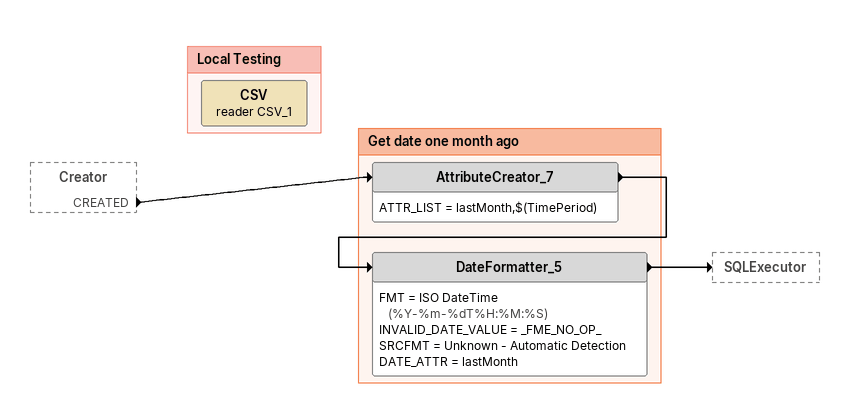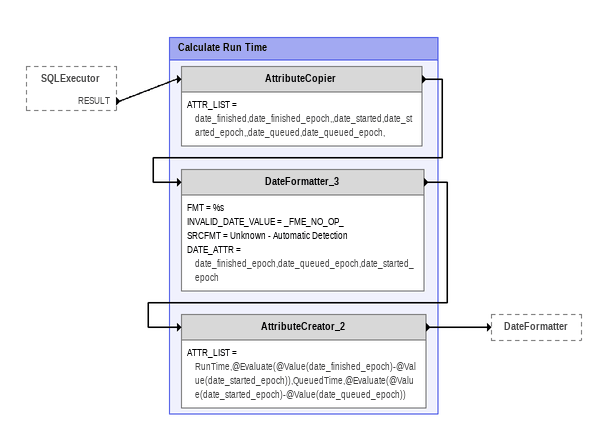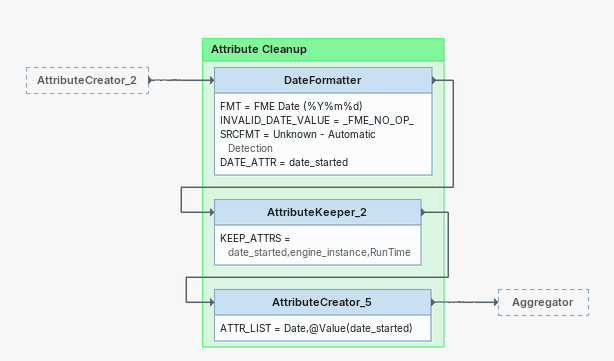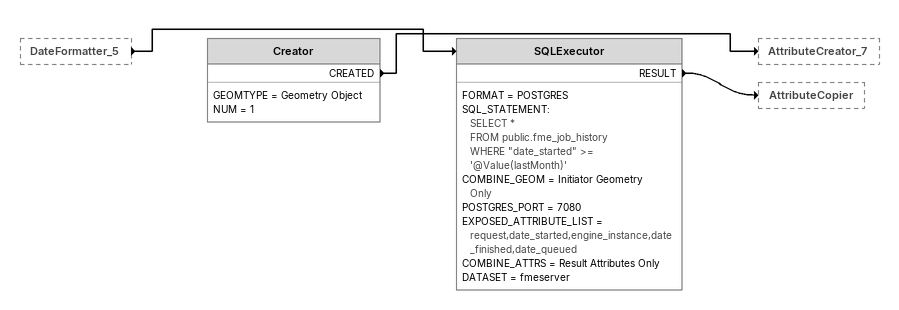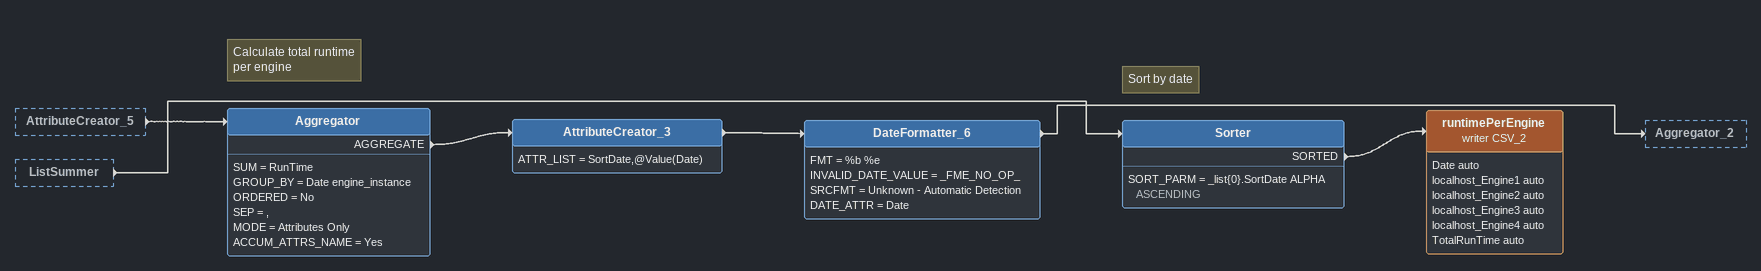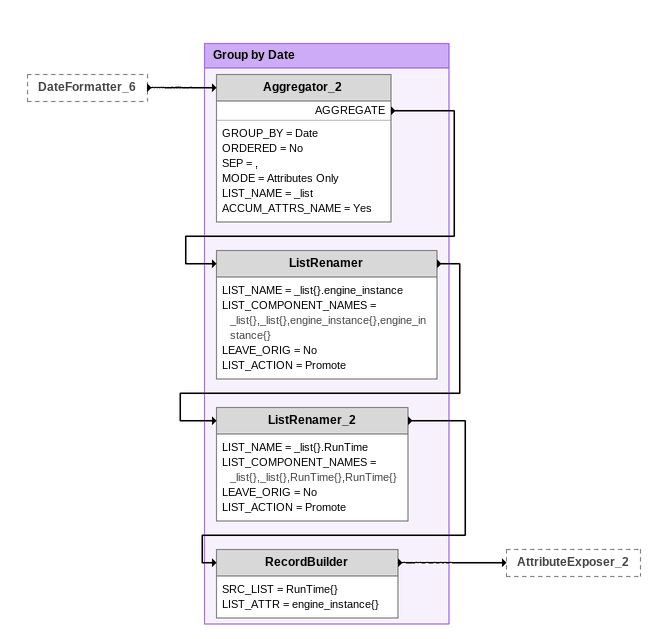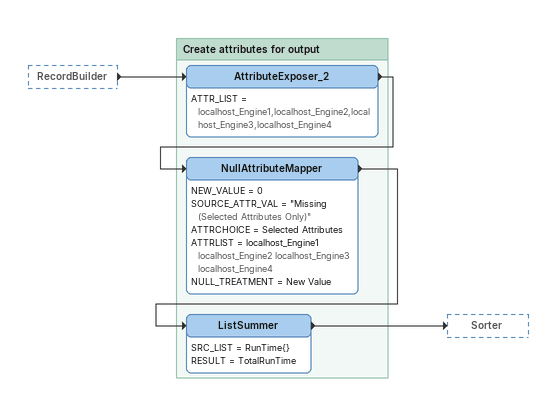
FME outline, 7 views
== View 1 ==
Creator [outside]
    CREATED -> AttributeCreator_7

Bookmark: Local Testing
CSV (reader CSV_1)

Bookmark: Get date one month ago
AttributeCreator_7
    ATTR_LIST = lastMonth,$(TimePeriod)
    -> DateFormatter_5
DateFormatter_5
    FMT = ISO DateTime (%Y-%m-%dT%H:%M:%S)
    INVALID_DATE_VALUE = _FME_NO_OP_
    SRCFMT = Unknown - Automatic Detection
    DATE_ATTR = lastMonth
    -> SQLExecutor

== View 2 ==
SQLExecutor [outside]
    RESULT -> AttributeCopier

Bookmark: Calculate Run Time
AttributeCopier
    ATTR_LIST = date_finished,date_finished_epoch,,date_started,date_started_epoch,,date_queued,date_queued_epoch,
    -> DateFormatter_3
DateFormatter_3
    FMT = %s
    INVALID_DATE_VALUE = _FME_NO_OP_
    SRCFMT = Unknown - Automatic Detection
    DATE_ATTR = date_finished_epoch,date_queued_epoch,date_started_epoch
    -> AttributeCreator_2
AttributeCreator_2
    ATTR_LIST = RunTime,@Evaluate(@Value(date_finished_epoch)-@Value(date_started_epoch)),QueuedTime,@Evaluate(@Value(date_started_epoch)-@Value(date_queued_epoch))
    -> DateFormatter

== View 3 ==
AttributeCreator_2 [outside]
    -> DateFormatter

Bookmark: Attribute Cleanup
DateFormatter
    FMT = FME Date (%Y%m%d)
    INVALID_DATE_VALUE = _FME_NO_OP_
    SRCFMT = Unknown - Automatic Detection
    DATE_ATTR = date_started
    -> AttributeKeeper_2
AttributeKeeper_2
    KEEP_ATTRS = date_started,engine_instance,RunTime
    -> AttributeCreator_5
AttributeCreator_5
    ATTR_LIST = Date,@Value(date_started)
    -> Aggregator

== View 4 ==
DateFormatter_5 [outside]
    -> SQLExecutor
Creator
    GEOMTYPE = Geometry Object
    NUM = 1
    CREATED -> AttributeCreator_7
SQLExecutor
    FORMAT = POSTGRES
    SQL_STATEMENT:
      SELECT *
      FROM public.fme_job_history
      WHERE "date_started" >= '@Value(lastMonth)'
    COMBINE_GEOM = Initiator Geometry Only
    POSTGRES_PORT = 7080
    EXPOSED_ATTRIBUTE_LIST = request,date_started,engine_instance,date_finished,date_queued
    COMBINE_ATTRS = Result Attributes Only
    DATASET = fmeserver
    RESULT -> AttributeCopier

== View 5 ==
AttributeCreator_5 [outside]
    -> Aggregator
ListSummer [outside]
    -> Sorter
Note: Calculate total runtime / per engine
Aggregator
    SUM = RunTime
    GROUP_BY = Date engine_instance
    ORDERED = No
    SEP = ,
    MODE = Attributes Only
    ACCUM_ATTRS_NAME = Yes
    AGGREGATE -> AttributeCreator_3
AttributeCreator_3
    ATTR_LIST = SortDate,@Value(Date)
    -> DateFormatter_6
DateFormatter_6
    FMT = %b %e
    INVALID_DATE_VALUE = _FME_NO_OP_
    SRCFMT = Unknown - Automatic Detection
    DATE_ATTR = Date
    -> Aggregator_2
Note: Sort by date
Sorter
    SORT_PARM = _list{0}.SortDate ALPHA ASCENDING
    SORTED -> runtimePerEngine (writer CSV_2)
runtimePerEngine (writer CSV_2)
    attributes: Date auto, localhost_Engine1 auto, localhost_Engine2 auto, localhost_Engine3 auto, localhost_Engine4 auto, TotalRunTime auto

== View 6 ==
DateFormatter_6 [outside]
    -> Aggregator_2

Bookmark: Group by Date
Aggregator_2
    GROUP_BY = Date
    ORDERED = No
    SEP = ,
    MODE = Attributes Only
    LIST_NAME = _list
    ACCUM_ATTRS_NAME = Yes
    AGGREGATE -> ListRenamer
ListRenamer
    LIST_NAME = _list{}.engine_instance
    LIST_COMPONENT_NAMES = _list{},_list{},engine_instance{},engine_instance{}
    LEAVE_ORIG = No
    LIST_ACTION = Promote
    -> ListRenamer_2
ListRenamer_2
    LIST_NAME = _list{}.RunTime
    LIST_COMPONENT_NAMES = _list{},_list{},RunTime{},RunTime{}
    LEAVE_ORIG = No
    LIST_ACTION = Promote
    -> RecordBuilder
RecordBuilder
    SRC_LIST = RunTime{}
    LIST_ATTR = engine_instance{}
    -> AttributeExposer_2

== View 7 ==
RecordBuilder [outside]
    -> AttributeExposer_2

Bookmark: Create attributes for output
AttributeExposer_2
    ATTR_LIST = localhost_Engine1,localhost_Engine2,localhost_Engine3,localhost_Engine4
    -> NullAttributeMapper
NullAttributeMapper
    NEW_VALUE = 0
    SOURCE_ATTR_VAL = "Missing (Selected Attributes Only)"
    ATTRCHOICE = Selected Attributes
    ATTRLIST = localhost_Engine1 localhost_Engine2 localhost_Engine3 localhost_Engine4
    NULL_TREATMENT = New Value
    -> ListSummer
ListSummer
    SRC_LIST = RunTime{}
    RESULT = TotalRunTime
    -> Sorter
